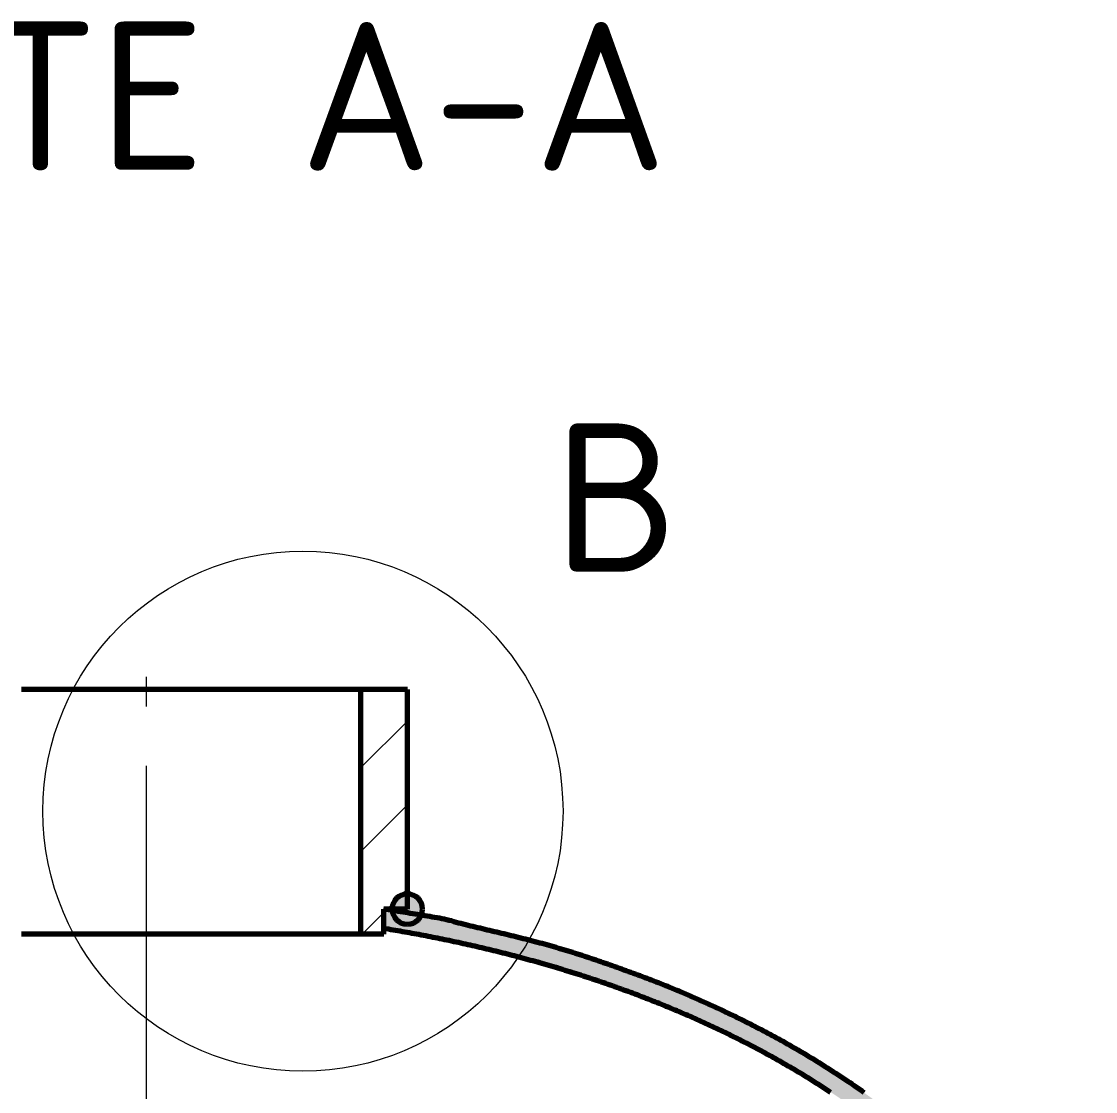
# Model space of a CAD drawing. Header units: millimetres. Extents: x 0 to 1554, y 0 to 420.
# Drawn here: x 237.29 to 273.5, y 319.84 to 355.9 of the extents above; entities that cross this region are included whole.
import ezdxf
from ezdxf.enums import TextEntityAlignment as Align

# ---------------------------------------------------------------- set-up
doc = ezdxf.new("R2010")
doc.units = ezdxf.units.MM
doc.linetypes.add('IRAM-F-TRAZO-PUNTO', pattern=[20, 15, -2, 1, -2])
for name, color, linetype, lineweight in [('01-VISIBLE', 7, 'CONTINUOUS', 70), ('03-EJE', 1, 'IRAM-F-TRAZO-PUNTO', 18), ('05-RAYADO', 8, 'CONTINUOUS', 18), ('06-TEXTO', 7, 'CONTINUOUS', 25), ('08-FINA', 5, 'CONTINUOUS', 18)]:
    doc.layers.add(name, color=color, linetype=linetype, lineweight=lineweight)
doc.styles.add('ISO3098', font='isocpeur.ttf')

msp = doc.modelspace()

# ---------------------------------------------------------------- hatches: boundary and pattern name
at = {"layer": '05-RAYADO'}
h = msp.add_hatch(dxfattribs=at)
h.set_pattern_fill('ANSI31', scale=0.62992)
h.paths.add_polyline_path([(250.3, 325.987), (249.502, 325.987), (249.502, 325.142), (248.72, 325.142), (248.72, 333.387), (250.3, 333.387)])
h = msp.add_hatch(color=7, dxfattribs=at)
h.dxf.hatch_style = 1
h.paths.add_polyline_path([(250.812, 325.987), (250.81, 325.947), (250.806, 325.907), (250.798, 325.867), (250.787, 325.829), (250.773, 325.791), (250.756, 325.754), (250.737, 325.719), (250.714, 325.686), (250.689, 325.654), (250.662, 325.625), (250.633, 325.598), (250.601, 325.573), (250.568, 325.55), (250.532, 325.531), (250.496, 325.514), (250.458, 325.5), (250.42, 325.489), (250.38, 325.481), (250.34, 325.476), (250.3, 325.475), (250.26, 325.476), (250.22, 325.481), (250.18, 325.489), (250.142, 325.5), (250.104, 325.514), (250.068, 325.531), (250.032, 325.55), (249.999, 325.573), (249.967, 325.598), (249.938, 325.625), (249.911, 325.654), (249.886, 325.686), (249.863, 325.719), (249.844, 325.754), (249.827, 325.791), (249.813, 325.829), (249.802, 325.867), (249.794, 325.907), (249.79, 325.947), (249.788, 325.987), (249.79, 326.027), (249.794, 326.067), (249.802, 326.106), (249.813, 326.145), (249.827, 326.183), (249.844, 326.219), (249.863, 326.254), (249.886, 326.288), (249.911, 326.319), (249.938, 326.349), (249.967, 326.376), (249.999, 326.401), (250.032, 326.423), (250.068, 326.443), (250.104, 326.46), (250.142, 326.474), (250.18, 326.485), (250.22, 326.493), (250.26, 326.497), (250.3, 326.499), (250.34, 326.497), (250.38, 326.493), (250.42, 326.485), (250.458, 326.474), (250.496, 326.46), (250.532, 326.443), (250.568, 326.423), (250.601, 326.401), (250.633, 326.376), (250.662, 326.349), (250.689, 326.319), (250.714, 326.288), (250.737, 326.254), (250.756, 326.219), (250.773, 326.183), (250.787, 326.145), (250.798, 326.106), (250.806, 326.067), (250.81, 326.027)])
h = msp.add_hatch(color=7, dxfattribs=at)
h.dxf.hatch_style = 1
h.paths.add_polyline_path([(272.86, 305.613), (272.86, 304.013), (272.22, 304.013), (272.22, 305.613), (272.86, 306.893), (272.86, 306.974), (272.86, 307.054), (272.859, 307.134), (272.858, 307.215), (272.857, 307.295), (272.855, 307.376), (272.853, 307.456), (272.851, 307.536), (272.847, 307.617), (272.843, 307.697), (272.838, 307.777), (272.833, 307.858), (272.826, 307.938), (272.818, 308.018), (272.808, 308.098), (272.798, 308.177), (272.786, 308.257), (272.774, 308.337), (272.761, 308.416), (272.748, 308.495), (272.735, 308.575), (272.721, 308.654), (272.707, 308.733), (272.693, 308.812), (272.679, 308.891), (272.665, 308.971), (272.65, 309.05), (272.635, 309.129), (272.619, 309.208), (272.603, 309.286), (272.587, 309.365), (272.571, 309.444), (272.554, 309.523), (272.537, 309.601), (272.519, 309.68), (272.501, 309.758), (272.482, 309.836), (272.463, 309.914), (272.443, 309.992), (272.423, 310.07), (272.402, 310.148), (272.38, 310.225), (272.358, 310.303), (272.336, 310.38), (272.312, 310.457), (272.288, 310.533), (272.264, 310.61), (272.238, 310.686), (272.213, 310.763), (272.186, 310.839), (272.16, 310.914), (272.132, 310.99), (272.104, 311.065), (272.076, 311.141), (272.047, 311.216), (272.017, 311.291), (271.988, 311.365), (271.957, 311.44), (271.927, 311.514), (271.895, 311.588), (271.864, 311.662), (271.832, 311.736), (271.8, 311.81), (271.767, 311.883), (271.734, 311.957), (271.7, 312.03), (271.667, 312.103), (271.632, 312.175), (271.598, 312.248), (271.563, 312.32), (271.527, 312.393), (271.492, 312.465), (271.455, 312.537), (271.419, 312.608), (271.382, 312.68), (271.345, 312.751), (271.307, 312.822), (271.269, 312.893), (271.23, 312.963), (271.191, 313.034), (271.152, 313.104), (271.112, 313.174), (271.072, 313.244), (271.032, 313.313), (270.991, 313.382), (270.95, 313.452), (270.908, 313.52), (270.866, 313.589), (270.824, 313.657), (270.781, 313.725), (270.738, 313.793), (270.695, 313.861), (270.651, 313.929), (270.607, 313.996), (270.562, 314.063), (270.517, 314.13), (270.472, 314.196), (270.427, 314.262), (270.381, 314.329), (270.335, 314.394), (270.288, 314.46), (270.242, 314.526), (270.194, 314.591), (270.147, 314.656), (270.099, 314.721), (270.051, 314.785), (270.003, 314.849), (269.955, 314.914), (269.906, 314.977), (269.856, 315.041), (269.807, 315.104), (269.757, 315.168), (269.707, 315.231), (269.657, 315.293), (269.606, 315.356), (269.555, 315.418), (269.504, 315.48), (269.453, 315.542), (269.401, 315.604), (269.349, 315.665), (269.297, 315.726), (269.244, 315.787), (269.192, 315.848), (269.139, 315.908), (269.085, 315.969), (269.032, 316.029), (268.978, 316.088), (268.924, 316.148), (268.87, 316.207), (268.815, 316.266), (268.76, 316.325), (268.705, 316.384), (268.65, 316.442), (268.594, 316.5), (268.539, 316.558), (268.483, 316.616), (268.426, 316.674), (268.37, 316.731), (268.313, 316.788), (268.256, 316.845), (268.199, 316.902), (268.142, 316.958), (268.084, 317.014), (268.027, 317.07), (267.969, 317.126), (267.91, 317.181), (267.852, 317.237), (267.793, 317.292), (267.735, 317.347), (267.676, 317.401), (267.616, 317.456), (267.557, 317.51), (267.497, 317.564), (267.437, 317.617), (267.377, 317.671), (267.317, 317.724), (267.257, 317.777), (267.196, 317.83), (267.135, 317.883), (267.074, 317.935), (267.013, 317.988), (266.952, 318.04), (266.89, 318.092), (266.829, 318.143), (266.767, 318.195), (266.705, 318.246), (266.643, 318.297), (266.58, 318.347), (266.518, 318.398), (266.455, 318.448), (266.392, 318.498), (266.329, 318.548), (266.266, 318.598), (266.202, 318.648), (266.139, 318.697), (266.075, 318.746), (266.011, 318.795), (265.947, 318.843), (265.883, 318.892), (265.818, 318.94), (265.754, 318.988), (265.689, 319.036), (265.625, 319.084), (265.56, 319.131), (265.494, 319.178), (265.429, 319.225), (265.364, 319.272), (265.298, 319.319), (265.233, 319.365), (265.167, 319.411), (265.101, 319.457), (265.035, 319.503), (264.968, 319.549), (264.902, 319.594), (264.836, 319.639), (264.769, 319.684), (264.702, 319.729), (264.635, 319.774), (264.568, 319.818), (264.501, 319.863), (264.434, 319.907), (264.366, 319.95), (264.299, 319.994), (264.231, 320.038), (264.163, 320.081), (264.095, 320.124), (264.027, 320.167), (263.959, 320.21), (263.891, 320.252), (263.822, 320.294), (263.754, 320.336), (263.685, 320.378), (263.616, 320.42), (263.548, 320.462), (263.479, 320.503), (263.41, 320.544), (263.34, 320.585), (263.271, 320.626), (263.202, 320.667), (263.132, 320.707), (263.062, 320.747), (262.993, 320.787), (262.923, 320.827), (262.853, 320.867), (262.783, 320.906), (262.713, 320.946), (262.642, 320.985), (262.572, 321.024), (262.502, 321.063), (262.431, 321.101), (262.36, 321.14), (262.29, 321.178), (262.219, 321.216), (262.148, 321.254), (262.077, 321.292), (262.006, 321.329), (261.934, 321.366), (261.863, 321.404), (261.792, 321.441), (261.72, 321.477), (261.648, 321.514), (261.577, 321.55), (261.505, 321.587), (261.433, 321.623), (261.361, 321.659), (261.289, 321.695), (261.217, 321.73), (261.145, 321.766), (261.073, 321.801), (261, 321.836), (260.928, 321.871), (260.855, 321.905), (260.782, 321.94), (260.71, 321.974), (260.637, 322.009), (260.564, 322.043), (260.491, 322.077), (260.418, 322.11), (260.345, 322.144), (260.272, 322.177), (260.199, 322.21), (260.125, 322.243), (260.052, 322.276), (259.978, 322.309), (259.905, 322.342), (259.831, 322.374), (259.758, 322.406), (259.684, 322.438), (259.61, 322.47), (259.536, 322.502), (259.462, 322.533), (259.388, 322.565), (259.314, 322.596), (259.24, 322.627), (259.165, 322.658), (259.091, 322.689), (259.017, 322.719), (258.942, 322.75), (258.868, 322.78), (258.793, 322.81), (258.718, 322.84), (258.644, 322.87), (258.569, 322.899), (258.494, 322.929), (258.419, 322.958), (258.344, 322.987), (258.269, 323.016), (258.194, 323.045), (258.119, 323.074), (258.044, 323.102), (257.968, 323.13), (257.893, 323.159), (257.818, 323.187), (257.742, 323.215), (257.667, 323.242), (257.591, 323.27), (257.516, 323.297), (257.44, 323.325), (257.364, 323.352), (257.288, 323.379), (257.213, 323.405), (257.137, 323.432), (257.061, 323.459), (256.985, 323.485), (256.909, 323.511), (256.833, 323.537), (256.756, 323.563), (256.68, 323.589), (256.604, 323.614), (256.528, 323.64), (256.451, 323.665), (256.375, 323.69), (256.299, 323.715), (256.222, 323.74), (256.145, 323.765), (256.069, 323.789), (255.992, 323.814), (255.916, 323.838), (255.839, 323.862), (255.762, 323.886), (255.685, 323.91), (255.608, 323.933), (255.531, 323.957), (255.454, 323.98), (255.377, 324.003), (255.3, 324.026), (255.223, 324.049), (255.146, 324.072), (255.069, 324.095), (254.992, 324.117), (254.914, 324.139), (254.837, 324.162), (254.76, 324.184), (254.682, 324.206), (254.605, 324.227), (254.527, 324.249), (254.45, 324.27), (254.372, 324.292), (254.295, 324.313), (254.217, 324.334), (254.139, 324.355), (254.062, 324.375), (253.984, 324.396), (253.906, 324.417), (253.828, 324.437), (253.751, 324.457), (253.673, 324.477), (253.595, 324.497), (253.517, 324.517), (253.439, 324.536), (253.361, 324.556), (253.283, 324.575), (253.205, 324.594), (253.126, 324.613), (253.048, 324.632), (252.97, 324.651), (252.892, 324.67), (252.814, 324.688), (252.735, 324.707), (252.657, 324.725), (252.578, 324.743), (252.5, 324.761), (252.422, 324.779), (252.343, 324.796), (252.265, 324.814), (252.186, 324.831), (252.108, 324.848), (252.029, 324.866), (251.95, 324.883), (251.872, 324.899), (251.793, 324.916), (251.714, 324.933), (251.636, 324.949), (251.557, 324.965), (251.478, 324.982), (251.399, 324.998), (251.32, 325.013), (251.242, 325.029), (251.163, 325.045), (251.084, 325.06), (251.005, 325.076), (250.926, 325.091), (250.847, 325.106), (250.768, 325.121), (250.689, 325.136), (250.61, 325.15), (250.531, 325.165), (250.451, 325.179), (250.372, 325.194), (250.293, 325.208), (250.214, 325.222), (250.135, 325.236), (250.055, 325.249), (249.976, 325.263), (249.897, 325.276), (249.817, 325.29), (249.738, 325.303), (249.659, 325.316), (249.579, 325.329), (249.5, 325.342), (249.5, 325.987), (249.582, 325.974), (249.664, 325.961), (249.746, 325.948), (249.827, 325.935), (249.909, 325.922), (249.991, 325.908), (250.073, 325.895), (250.155, 325.882), (250.237, 325.869), (250.319, 325.855), (250.4, 325.842), (250.482, 325.829), (250.564, 325.815), (250.646, 325.802), (250.728, 325.788), (250.809, 325.775), (250.891, 325.761), (250.973, 325.747), (251.055, 325.733), (251.136, 325.719), (251.218, 325.705), (251.3, 325.69), (251.381, 325.675), (251.463, 325.66), (251.544, 325.644), (251.625, 325.626), (251.706, 325.607), (251.786, 325.586), (251.865, 325.562), (251.945, 325.538), (252.025, 325.516), (252.105, 325.495), (252.185, 325.474), (252.266, 325.454), (252.346, 325.435), (252.427, 325.415), (252.507, 325.396), (252.588, 325.377), (252.669, 325.358), (252.749, 325.339), (252.83, 325.319), (252.911, 325.3), (252.991, 325.281), (253.072, 325.262), (253.153, 325.243), (253.234, 325.224), (253.314, 325.205), (253.395, 325.186), (253.476, 325.167), (253.556, 325.147), (253.637, 325.128), (253.717, 325.108), (253.798, 325.089), (253.878, 325.069), (253.959, 325.05), (254.039, 325.03), (254.12, 325.01), (254.2, 324.989), (254.281, 324.969), (254.361, 324.949), (254.441, 324.928), (254.522, 324.907), (254.602, 324.886), (254.682, 324.865), (254.762, 324.843), (254.842, 324.822), (254.922, 324.8), (255.002, 324.777), (255.082, 324.755), (255.161, 324.732), (255.241, 324.709), (255.321, 324.686), (255.4, 324.663), (255.48, 324.639), (255.559, 324.616), (255.639, 324.592), (255.718, 324.567), (255.797, 324.543), (255.876, 324.518), (255.955, 324.493), (256.034, 324.468), (256.113, 324.442), (256.192, 324.417), (256.271, 324.391), (256.35, 324.365), (256.428, 324.339), (256.507, 324.313), (256.585, 324.286), (256.664, 324.26), (256.742, 324.233), (256.821, 324.206), (256.899, 324.179), (256.978, 324.152), (257.056, 324.125), (257.134, 324.098), (257.213, 324.07), (257.291, 324.043), (257.369, 324.015), (257.447, 323.987), (257.525, 323.959), (257.603, 323.931), (257.681, 323.903), (257.759, 323.875), (257.837, 323.847), (257.915, 323.818), (257.993, 323.789), (258.07, 323.761), (258.148, 323.732), (258.226, 323.703), (258.303, 323.673), (258.381, 323.644), (258.458, 323.614), (258.536, 323.585), (258.613, 323.555), (258.69, 323.525), (258.768, 323.495), (258.845, 323.464), (258.922, 323.434), (258.999, 323.403), (259.076, 323.372), (259.153, 323.341), (259.23, 323.31), (259.306, 323.279), (259.383, 323.247), (259.459, 323.215), (259.536, 323.183), (259.612, 323.151), (259.689, 323.119), (259.765, 323.086), (259.841, 323.053), (259.917, 323.021), (259.993, 322.988), (260.069, 322.954), (260.145, 322.921), (260.221, 322.887), (260.297, 322.853), (260.372, 322.819), (260.448, 322.785), (260.523, 322.751), (260.599, 322.716), (260.674, 322.682), (260.749, 322.647), (260.824, 322.612), (260.899, 322.577), (260.974, 322.541), (261.049, 322.506), (261.124, 322.47), (261.199, 322.434), (261.273, 322.398), (261.348, 322.361), (261.422, 322.325), (261.497, 322.288), (261.571, 322.252), (261.645, 322.215), (261.719, 322.177), (261.793, 322.14), (261.867, 322.103), (261.941, 322.065), (262.015, 322.027), (262.089, 321.989), (262.162, 321.951), (262.236, 321.912), (262.309, 321.874), (262.382, 321.835), (262.456, 321.796), (262.529, 321.757), (262.602, 321.718), (262.675, 321.678), (262.747, 321.639), (262.82, 321.599), (262.893, 321.559), (262.965, 321.518), (263.038, 321.478), (263.11, 321.437), (263.182, 321.396), (263.254, 321.355), (263.326, 321.314), (263.398, 321.273), (263.47, 321.231), (263.541, 321.189), (263.613, 321.147), (263.684, 321.105), (263.755, 321.063), (263.826, 321.02), (263.897, 320.978), (263.968, 320.935), (264.039, 320.892), (264.11, 320.848), (264.18, 320.805), (264.251, 320.761), (264.321, 320.717), (264.391, 320.673), (264.461, 320.628), (264.531, 320.584), (264.601, 320.539), (264.671, 320.494), (264.74, 320.449), (264.81, 320.404), (264.879, 320.358), (264.948, 320.312), (265.017, 320.266), (265.086, 320.22), (265.155, 320.174), (265.223, 320.127), (265.292, 320.081), (265.36, 320.034), (265.428, 319.986), (265.496, 319.939), (265.564, 319.892), (265.632, 319.844), (265.7, 319.796), (265.767, 319.748), (265.834, 319.699), (265.902, 319.651), (265.969, 319.602), (266.035, 319.553), (266.102, 319.503), (266.169, 319.454), (266.235, 319.404), (266.301, 319.354), (266.367, 319.304), (266.433, 319.254), (266.499, 319.203), (266.565, 319.153), (266.63, 319.102), (266.695, 319.051), (266.76, 318.999), (266.825, 318.948), (266.89, 318.896), (266.954, 318.844), (267.019, 318.791), (267.083, 318.739), (267.147, 318.686), (267.211, 318.633), (267.275, 318.58), (267.338, 318.527), (267.401, 318.473), (267.464, 318.42), (267.527, 318.366), (267.59, 318.311), (267.653, 318.257), (267.715, 318.202), (267.777, 318.147), (267.839, 318.092), (267.901, 318.037), (267.962, 317.981), (268.024, 317.926), (268.085, 317.87), (268.146, 317.813), (268.206, 317.757), (268.267, 317.7), (268.327, 317.643), (268.387, 317.586), (268.447, 317.529), (268.507, 317.471), (268.566, 317.413), (268.625, 317.355), (268.684, 317.297), (268.743, 317.238), (268.801, 317.18), (268.86, 317.121), (268.918, 317.061), (268.976, 317.002), (269.033, 316.942), (269.091, 316.882), (269.148, 316.822), (269.204, 316.762), (269.261, 316.701), (269.317, 316.641), (269.374, 316.58), (269.429, 316.518), (269.485, 316.457), (269.54, 316.395), (269.595, 316.333), (269.65, 316.271), (269.705, 316.208), (269.759, 316.146), (269.813, 316.083), (269.867, 316.02), (269.92, 315.956), (269.973, 315.893), (270.026, 315.829), (270.079, 315.765), (270.131, 315.7), (270.183, 315.636), (270.235, 315.571), (270.286, 315.506), (270.338, 315.441), (270.388, 315.375), (270.439, 315.31), (270.489, 315.244), (270.539, 315.178), (270.589, 315.111), (270.638, 315.045), (270.687, 314.978), (270.736, 314.911), (270.784, 314.843), (270.832, 314.776), (270.88, 314.708), (270.927, 314.64), (270.975, 314.572), (271.021, 314.503), (271.068, 314.434), (271.114, 314.365), (271.159, 314.296), (271.205, 314.227), (271.25, 314.157), (271.294, 314.087), (271.339, 314.017), (271.383, 313.947), (271.426, 313.876), (271.47, 313.806), (271.512, 313.735), (271.555, 313.664), (271.597, 313.592), (271.639, 313.52), (271.68, 313.449), (271.721, 313.377), (271.762, 313.304), (271.802, 313.232), (271.842, 313.159), (271.881, 313.086), (271.92, 313.013), (271.959, 312.94), (271.997, 312.866), (272.035, 312.792), (272.072, 312.718), (272.109, 312.644), (272.146, 312.569), (272.182, 312.495), (272.217, 312.42), (272.253, 312.345), (272.288, 312.27), (272.322, 312.194), (272.356, 312.119), (272.39, 312.043), (272.423, 311.967), (272.455, 311.891), (272.488, 311.814), (272.519, 311.738), (272.551, 311.661), (272.581, 311.584), (272.612, 311.507), (272.642, 311.43), (272.671, 311.352), (272.7, 311.274), (272.729, 311.197), (272.757, 311.118), (272.784, 311.04), (272.811, 310.962), (272.838, 310.883), (272.864, 310.805), (272.89, 310.726), (272.915, 310.647), (272.94, 310.568), (272.964, 310.488), (272.987, 310.409), (273.01, 310.329), (273.033, 310.25), (273.055, 310.17), (273.077, 310.09), (273.098, 310.009), (273.118, 309.929), (273.139, 309.849), (273.158, 309.768), (273.177, 309.687), (273.196, 309.606), (273.213, 309.526), (273.231, 309.444), (273.248, 309.363), (273.264, 309.282), (273.28, 309.201), (273.295, 309.119), (273.31, 309.038), (273.324, 308.956), (273.338, 308.874), (273.351, 308.792), (273.364, 308.71), (273.376, 308.628), (273.387, 308.546), (273.398, 308.464), (273.409, 308.382), (273.419, 308.299), (273.428, 308.217), (273.437, 308.135), (273.445, 308.052), (273.452, 307.97), (273.459, 307.887), (273.466, 307.804), (273.472, 307.722), (273.477, 307.639), (273.482, 307.556), (273.486, 307.473), (273.49, 307.39), (273.493, 307.308), (273.496, 307.225), (273.497, 307.142), (273.499, 307.059), (273.5, 306.976), (273.5, 306.893)])

# ---------------------------------------------------------------- linework, layer by layer
at = {"layer": '01-VISIBLE'}
for p, q in [((250.3, 333.387), (248.72, 333.387)), ((248.72, 333.387), (248.72, 325.142)), ((250.3, 325.987), (250.3, 333.387)), ((249.5, 325.987), (249.5, 325.342)), ((249.502, 325.142), (249.502, 325.987)), ((250.3, 325.987), (249.502, 325.987)), ((249.502, 325.142), (248.72, 325.142))]:
    msp.add_line(p, q, dxfattribs=at)
for points in [[(248.72, 333.387), (248.66, 333.387), (248.6, 333.387), (248.54, 333.387), (248.479, 333.387), (248.419, 333.387), (248.359, 333.387), (248.299, 333.387), (248.239, 333.387), (248.178, 333.387), (248.118, 333.387), (248.058, 333.387), (247.998, 333.387), (247.938, 333.387), (247.878, 333.387), (247.817, 333.387), (247.757, 333.387), (247.697, 333.387), (247.637, 333.387), (247.577, 333.387), (247.517, 333.387), (247.457, 333.387), (247.396, 333.387), (247.336, 333.387), (247.276, 333.387), (247.216, 333.387), (247.156, 333.387), (247.095, 333.387), (247.035, 333.387), (246.975, 333.387), (246.915, 333.387), (246.855, 333.387), (246.795, 333.387), (246.734, 333.387), (246.674, 333.387), (246.614, 333.387), (246.554, 333.387), (246.494, 333.387), (246.434, 333.387), (246.374, 333.387), (246.313, 333.387), (246.253, 333.387), (246.193, 333.387), (246.133, 333.387), (246.073, 333.387), (246.012, 333.387), (245.952, 333.387), (245.892, 333.387), (245.832, 333.387), (245.772, 333.387), (245.712, 333.387), (245.651, 333.387), (245.591, 333.387), (245.531, 333.387), (245.471, 333.387), (245.411, 333.387), (245.351, 333.387), (245.291, 333.387), (245.23, 333.387), (245.17, 333.387), (245.11, 333.387), (245.05, 333.387), (244.99, 333.387), (244.929, 333.387), (244.869, 333.387), (244.809, 333.387), (244.749, 333.387), (244.689, 333.387), (244.629, 333.387), (244.569, 333.387), (244.508, 333.387), (244.448, 333.387), (244.388, 333.387), (244.328, 333.387), (244.268, 333.387), (244.208, 333.387), (244.147, 333.387), (244.087, 333.387), (244.027, 333.387), (243.967, 333.387), (243.907, 333.387), (243.846, 333.387), (243.786, 333.387), (243.726, 333.387), (243.666, 333.387), (243.606, 333.387), (243.546, 333.387), (243.486, 333.387), (243.425, 333.387), (243.365, 333.387), (243.305, 333.387), (243.245, 333.387), (243.185, 333.387), (243.125, 333.387), (243.064, 333.387), (243.004, 333.387), (242.944, 333.387), (242.884, 333.387), (242.824, 333.387), (242.763, 333.387), (242.703, 333.387), (242.643, 333.387), (242.583, 333.387), (242.523, 333.387), (242.463, 333.387), (242.403, 333.387), (242.342, 333.387), (242.282, 333.387), (242.222, 333.387), (242.162, 333.387), (242.102, 333.387), (242.042, 333.387), (241.981, 333.387), (241.921, 333.387), (241.861, 333.387), (241.801, 333.387), (241.741, 333.387), (241.68, 333.387), (241.62, 333.387), (241.56, 333.387), (241.5, 333.387), (241.44, 333.387), (241.38, 333.387), (241.32, 333.387), (241.259, 333.387), (241.199, 333.387), (241.139, 333.387), (241.079, 333.387), (241.019, 333.387), (240.958, 333.387), (240.898, 333.387), (240.838, 333.387), (240.778, 333.387), (240.718, 333.387), (240.658, 333.387), (240.597, 333.387), (240.537, 333.387), (240.477, 333.387), (240.417, 333.387), (240.357, 333.387), (240.297, 333.387), (240.237, 333.387), (240.176, 333.387), (240.116, 333.387), (240.056, 333.387), (239.996, 333.387), (239.936, 333.387), (239.875, 333.387), (239.815, 333.387), (239.755, 333.387), (239.695, 333.387), (239.635, 333.387), (239.575, 333.387), (239.514, 333.387), (239.454, 333.387), (239.394, 333.387), (239.334, 333.387), (239.274, 333.387), (239.214, 333.387), (239.154, 333.387), (239.093, 333.387), (239.033, 333.387), (238.973, 333.387), (238.913, 333.387), (238.853, 333.387), (238.792, 333.387), (238.732, 333.387), (238.672, 333.387), (238.612, 333.387), (238.552, 333.387), (238.492, 333.387), (238.431, 333.387), (238.371, 333.387), (238.311, 333.387), (238.251, 333.387), (238.191, 333.387), (238.131, 333.387), (238.071, 333.387), (238.01, 333.387), (237.95, 333.387), (237.89, 333.387), (237.83, 333.387), (237.77, 333.387), (237.709, 333.387), (237.649, 333.387), (237.589, 333.387), (237.529, 333.387), (237.469, 333.387), (237.409, 333.387), (237.349, 333.387), (237.288, 333.387)], [(265.7, 319.796), (265.632, 319.844), (265.564, 319.892), (265.496, 319.939), (265.428, 319.986), (265.36, 320.034), (265.292, 320.081), (265.223, 320.127), (265.155, 320.174), (265.086, 320.22), (265.017, 320.266), (264.948, 320.312), (264.879, 320.358), (264.81, 320.404), (264.74, 320.449), (264.671, 320.494), (264.601, 320.539), (264.531, 320.584), (264.461, 320.628), (264.391, 320.673), (264.321, 320.717), (264.251, 320.761), (264.18, 320.805), (264.11, 320.848), (264.039, 320.892), (263.968, 320.935), (263.897, 320.978), (263.826, 321.02), (263.755, 321.063), (263.684, 321.105), (263.613, 321.147), (263.541, 321.189), (263.47, 321.231), (263.398, 321.273), (263.326, 321.314), (263.254, 321.355), (263.182, 321.396), (263.11, 321.437), (263.038, 321.478), (262.965, 321.518), (262.893, 321.559), (262.82, 321.599), (262.747, 321.639), (262.675, 321.678), (262.602, 321.718), (262.529, 321.757), (262.456, 321.796), (262.382, 321.835), (262.309, 321.874), (262.236, 321.912), (262.162, 321.951), (262.089, 321.989), (262.015, 322.027), (261.941, 322.065), (261.867, 322.103), (261.793, 322.14), (261.719, 322.177), (261.645, 322.215), (261.571, 322.252), (261.497, 322.288), (261.422, 322.325), (261.348, 322.361), (261.273, 322.398), (261.199, 322.434), (261.124, 322.47), (261.049, 322.506), (260.974, 322.541), (260.899, 322.577), (260.824, 322.612), (260.749, 322.647), (260.674, 322.682), (260.599, 322.716), (260.523, 322.751), (260.448, 322.785), (260.372, 322.819), (260.297, 322.853), (260.221, 322.887), (260.145, 322.921), (260.069, 322.954), (259.993, 322.988), (259.917, 323.021), (259.841, 323.053), (259.765, 323.086), (259.689, 323.119), (259.612, 323.151), (259.536, 323.183), (259.459, 323.215), (259.383, 323.247), (259.306, 323.279), (259.23, 323.31), (259.153, 323.341), (259.076, 323.372), (258.999, 323.403), (258.922, 323.434), (258.845, 323.464), (258.768, 323.495), (258.69, 323.525), (258.613, 323.555), (258.536, 323.585), (258.458, 323.614), (258.381, 323.644), (258.303, 323.673), (258.226, 323.703), (258.148, 323.732), (258.07, 323.761), (257.993, 323.789), (257.915, 323.818), (257.837, 323.847), (257.759, 323.875), (257.681, 323.903), (257.603, 323.931), (257.525, 323.959), (257.447, 323.987), (257.369, 324.015), (257.291, 324.043), (257.213, 324.07), (257.134, 324.098), (257.056, 324.125), (256.978, 324.152), (256.899, 324.179), (256.821, 324.206), (256.742, 324.233), (256.664, 324.26), (256.585, 324.286), (256.507, 324.313), (256.428, 324.339), (256.35, 324.365), (256.271, 324.391), (256.192, 324.417), (256.113, 324.442), (256.034, 324.468), (255.955, 324.493), (255.876, 324.518), (255.797, 324.543), (255.718, 324.567), (255.639, 324.592), (255.559, 324.616), (255.48, 324.639), (255.4, 324.663), (255.321, 324.686), (255.241, 324.709), (255.161, 324.732), (255.082, 324.755), (255.002, 324.777), (254.922, 324.8), (254.842, 324.822), (254.762, 324.843), (254.682, 324.865), (254.602, 324.886), (254.522, 324.907), (254.441, 324.928), (254.361, 324.949), (254.281, 324.969), (254.2, 324.989), (254.12, 325.01), (254.039, 325.03), (253.959, 325.05), (253.878, 325.069), (253.798, 325.089), (253.717, 325.108), (253.637, 325.128), (253.556, 325.147), (253.476, 325.167), (253.395, 325.186), (253.314, 325.205), (253.234, 325.224), (253.153, 325.243), (253.072, 325.262), (252.991, 325.281), (252.911, 325.3), (252.83, 325.319), (252.749, 325.339), (252.669, 325.358), (252.588, 325.377), (252.507, 325.396), (252.427, 325.415), (252.346, 325.435), (252.266, 325.454), (252.185, 325.474), (252.105, 325.495), (252.025, 325.516), (251.945, 325.538), (251.865, 325.562), (251.786, 325.586), (251.706, 325.607), (251.625, 325.626), (251.544, 325.644), (251.463, 325.66), (251.381, 325.675), (251.3, 325.69), (251.218, 325.705), (251.136, 325.719), (251.055, 325.733), (250.973, 325.747), (250.891, 325.761), (250.809, 325.775), (250.728, 325.788), (250.646, 325.802), (250.564, 325.815), (250.482, 325.829), (250.4, 325.842), (250.319, 325.855), (250.237, 325.869), (250.155, 325.882), (250.073, 325.895), (249.991, 325.908), (249.909, 325.922), (249.827, 325.935), (249.746, 325.948), (249.664, 325.961), (249.582, 325.974), (249.5, 325.987)], [(249.5, 325.342), (249.579, 325.329), (249.659, 325.316), (249.738, 325.303), (249.817, 325.29), (249.897, 325.276), (249.976, 325.263), (250.055, 325.249), (250.135, 325.236), (250.214, 325.222), (250.293, 325.208), (250.372, 325.194), (250.451, 325.179), (250.531, 325.165), (250.61, 325.15), (250.689, 325.136), (250.768, 325.121), (250.847, 325.106), (250.926, 325.091), (251.005, 325.076), (251.084, 325.06), (251.163, 325.045), (251.242, 325.029), (251.32, 325.013), (251.399, 324.998), (251.478, 324.982), (251.557, 324.965), (251.636, 324.949), (251.714, 324.933), (251.793, 324.916), (251.872, 324.899), (251.95, 324.883), (252.029, 324.866), (252.108, 324.848), (252.186, 324.831), (252.265, 324.814), (252.343, 324.796), (252.422, 324.779), (252.5, 324.761), (252.578, 324.743), (252.657, 324.725), (252.735, 324.707), (252.814, 324.688), (252.892, 324.67), (252.97, 324.651), (253.048, 324.632), (253.126, 324.613), (253.205, 324.594), (253.283, 324.575), (253.361, 324.556), (253.439, 324.536), (253.517, 324.517), (253.595, 324.497), (253.673, 324.477), (253.751, 324.457), (253.828, 324.437), (253.906, 324.417), (253.984, 324.396), (254.062, 324.375), (254.139, 324.355), (254.217, 324.334), (254.295, 324.313), (254.372, 324.292), (254.45, 324.27), (254.527, 324.249), (254.605, 324.227), (254.682, 324.206), (254.76, 324.184), (254.837, 324.162), (254.914, 324.139), (254.992, 324.117), (255.069, 324.095), (255.146, 324.072), (255.223, 324.049), (255.3, 324.026), (255.377, 324.003), (255.454, 323.98), (255.531, 323.957), (255.608, 323.933), (255.685, 323.91), (255.762, 323.886), (255.839, 323.862), (255.916, 323.838), (255.992, 323.814), (256.069, 323.789), (256.145, 323.765), (256.222, 323.74), (256.299, 323.715), (256.375, 323.69), (256.451, 323.665), (256.528, 323.64), (256.604, 323.614), (256.68, 323.589), (256.756, 323.563), (256.833, 323.537), (256.909, 323.511), (256.985, 323.485), (257.061, 323.459), (257.137, 323.432), (257.213, 323.405), (257.288, 323.379), (257.364, 323.352), (257.44, 323.325), (257.516, 323.297), (257.591, 323.27), (257.667, 323.242), (257.742, 323.215), (257.818, 323.187), (257.893, 323.159), (257.968, 323.13), (258.044, 323.102), (258.119, 323.074), (258.194, 323.045), (258.269, 323.016), (258.344, 322.987), (258.419, 322.958), (258.494, 322.929), (258.569, 322.899), (258.644, 322.87), (258.718, 322.84), (258.793, 322.81), (258.868, 322.78), (258.942, 322.75), (259.017, 322.719), (259.091, 322.689), (259.165, 322.658), (259.24, 322.627), (259.314, 322.596), (259.388, 322.565), (259.462, 322.533), (259.536, 322.502), (259.61, 322.47), (259.684, 322.438), (259.758, 322.406), (259.831, 322.374), (259.905, 322.342), (259.978, 322.309), (260.052, 322.276), (260.125, 322.243), (260.199, 322.21), (260.272, 322.177), (260.345, 322.144), (260.418, 322.11), (260.491, 322.077), (260.564, 322.043), (260.637, 322.009), (260.71, 321.974), (260.782, 321.94), (260.855, 321.905), (260.928, 321.871), (261, 321.836), (261.073, 321.801), (261.145, 321.766), (261.217, 321.73), (261.289, 321.695), (261.361, 321.659), (261.433, 321.623), (261.505, 321.587), (261.577, 321.55), (261.648, 321.514), (261.72, 321.477), (261.792, 321.441), (261.863, 321.404), (261.934, 321.366), (262.006, 321.329), (262.077, 321.292), (262.148, 321.254), (262.219, 321.216), (262.29, 321.178), (262.36, 321.14), (262.431, 321.101), (262.502, 321.063), (262.572, 321.024), (262.642, 320.985), (262.713, 320.946), (262.783, 320.906), (262.853, 320.867), (262.923, 320.827), (262.993, 320.787), (263.062, 320.747), (263.132, 320.707), (263.202, 320.667), (263.271, 320.626), (263.34, 320.585), (263.41, 320.544), (263.479, 320.503), (263.548, 320.462), (263.616, 320.42), (263.685, 320.378), (263.754, 320.336), (263.822, 320.294), (263.891, 320.252), (263.959, 320.21), (264.027, 320.167), (264.095, 320.124), (264.163, 320.081), (264.231, 320.038), (264.299, 319.994), (264.366, 319.95), (264.434, 319.907), (264.501, 319.863), (264.568, 319.818)], [(248.72, 325.142), (248.66, 325.142), (248.6, 325.142), (248.54, 325.142), (248.479, 325.142), (248.419, 325.142), (248.359, 325.142), (248.299, 325.142), (248.239, 325.142), (248.178, 325.142), (248.118, 325.142), (248.058, 325.142), (247.998, 325.142), (247.938, 325.142), (247.878, 325.142), (247.817, 325.142), (247.757, 325.142), (247.697, 325.142), (247.637, 325.142), (247.577, 325.142), (247.517, 325.142), (247.457, 325.142), (247.396, 325.142), (247.336, 325.142), (247.276, 325.142), (247.216, 325.142), (247.156, 325.142), (247.095, 325.142), (247.035, 325.142), (246.975, 325.142), (246.915, 325.142), (246.855, 325.142), (246.795, 325.142), (246.734, 325.142), (246.674, 325.142), (246.614, 325.142), (246.554, 325.142), (246.494, 325.142), (246.434, 325.142), (246.374, 325.142), (246.313, 325.142), (246.253, 325.142), (246.193, 325.142), (246.133, 325.142), (246.073, 325.142), (246.012, 325.142), (245.952, 325.142), (245.892, 325.142), (245.832, 325.142), (245.772, 325.142), (245.712, 325.142), (245.651, 325.142), (245.591, 325.142), (245.531, 325.142), (245.471, 325.142), (245.411, 325.142), (245.351, 325.142), (245.291, 325.142), (245.23, 325.142), (245.17, 325.142), (245.11, 325.142), (245.05, 325.142), (244.99, 325.142), (244.929, 325.142), (244.869, 325.142), (244.809, 325.142), (244.749, 325.142), (244.689, 325.142), (244.629, 325.142), (244.569, 325.142), (244.508, 325.142), (244.448, 325.142), (244.388, 325.142), (244.328, 325.142), (244.268, 325.142), (244.208, 325.142), (244.147, 325.142), (244.087, 325.142), (244.027, 325.142), (243.967, 325.142), (243.907, 325.142), (243.846, 325.142), (243.786, 325.142), (243.726, 325.142), (243.666, 325.142), (243.606, 325.142), (243.546, 325.142), (243.486, 325.142), (243.425, 325.142), (243.365, 325.142), (243.305, 325.142), (243.245, 325.142), (243.185, 325.142), (243.125, 325.142), (243.064, 325.142), (243.004, 325.142), (242.944, 325.142), (242.884, 325.142), (242.824, 325.142), (242.763, 325.142), (242.703, 325.142), (242.643, 325.142), (242.583, 325.142), (242.523, 325.142), (242.463, 325.142), (242.403, 325.142), (242.342, 325.142), (242.282, 325.142), (242.222, 325.142), (242.162, 325.142), (242.102, 325.142), (242.042, 325.142), (241.981, 325.142), (241.921, 325.142), (241.861, 325.142), (241.801, 325.142), (241.741, 325.142), (241.68, 325.142), (241.62, 325.142), (241.56, 325.142), (241.5, 325.142), (241.44, 325.142), (241.38, 325.142), (241.32, 325.142), (241.259, 325.142), (241.199, 325.142), (241.139, 325.142), (241.079, 325.142), (241.019, 325.142), (240.958, 325.142), (240.898, 325.142), (240.838, 325.142), (240.778, 325.142), (240.718, 325.142), (240.658, 325.142), (240.597, 325.142), (240.537, 325.142), (240.477, 325.142), (240.417, 325.142), (240.357, 325.142), (240.297, 325.142), (240.237, 325.142), (240.176, 325.142), (240.116, 325.142), (240.056, 325.142), (239.996, 325.142), (239.936, 325.142), (239.875, 325.142), (239.815, 325.142), (239.755, 325.142), (239.695, 325.142), (239.635, 325.142), (239.575, 325.142), (239.514, 325.142), (239.454, 325.142), (239.394, 325.142), (239.334, 325.142), (239.274, 325.142), (239.214, 325.142), (239.154, 325.142), (239.093, 325.142), (239.033, 325.142), (238.973, 325.142), (238.913, 325.142), (238.853, 325.142), (238.792, 325.142), (238.732, 325.142), (238.672, 325.142), (238.612, 325.142), (238.552, 325.142), (238.492, 325.142), (238.431, 325.142), (238.371, 325.142), (238.311, 325.142), (238.251, 325.142), (238.191, 325.142), (238.131, 325.142), (238.071, 325.142), (238.01, 325.142), (237.95, 325.142), (237.89, 325.142), (237.83, 325.142), (237.77, 325.142), (237.709, 325.142), (237.649, 325.142), (237.589, 325.142), (237.529, 325.142), (237.469, 325.142), (237.409, 325.142), (237.349, 325.142), (237.288, 325.142)]]:
    msp.add_lwpolyline(points, dxfattribs=at)
for start, end in [(90, -90), (0, 90), (-90, 0)]:
    msp.add_arc((250.3, 325.987), 0.512, start, end, dxfattribs=at)
at = {"layer": '03-EJE'}
msp.add_line((241.5, 155.813), (241.5, 334.187), dxfattribs=at)
at = {"layer": '08-FINA'}
msp.add_circle((246.78, 329.287), 8.767, dxfattribs=at)

# ---------------------------------------------------------------- texts
at = {"layer": '06-TEXTO', "style": 'ISO3098'}
for s, p in [('CORTE A-A', (241.5, 353.387)), ('B', (257.355, 339.862))]:
    msp.add_text(s, height=5, dxfattribs=at).set_placement(p, align=Align.MIDDLE_CENTER)

doc.saveas('drawing.dxf')
